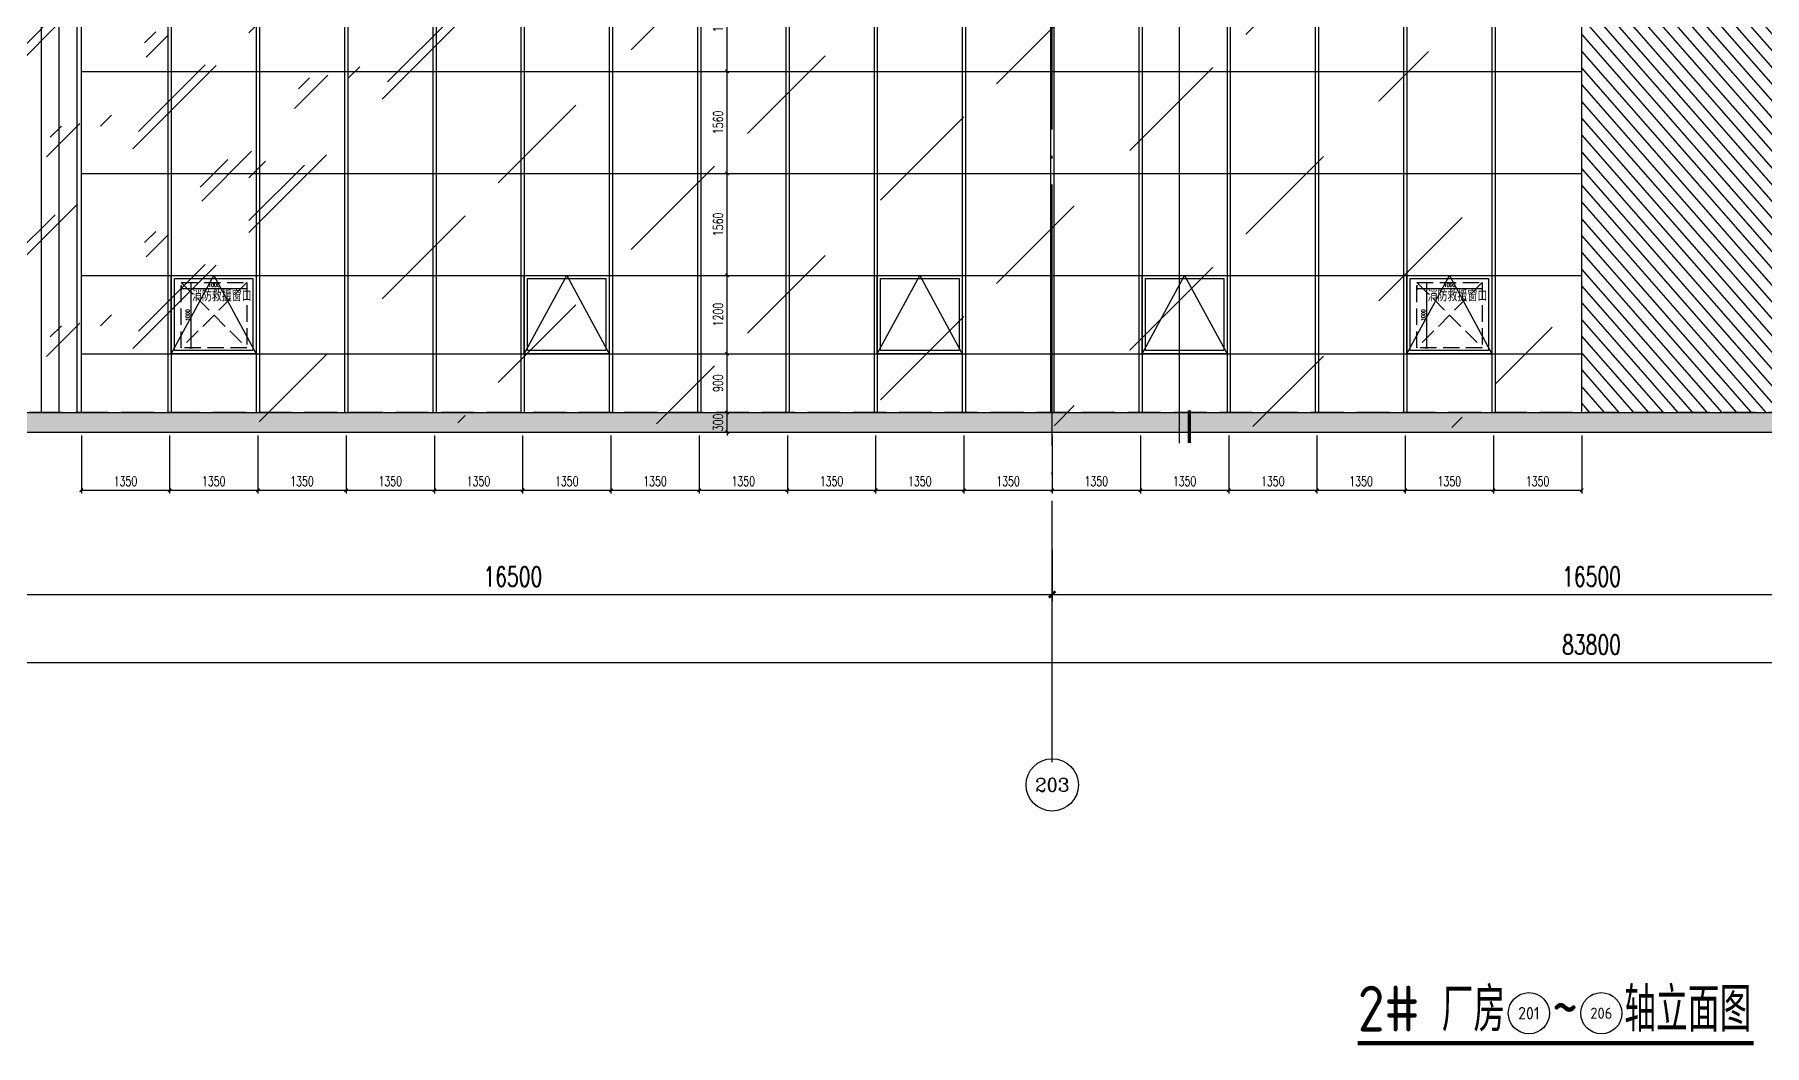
# Model space of a CAD drawing. Extents: x -4210259 to 293730, y -7499 to 868879.
# Drawn here: x -1352180 to -1325721, y 507556 to 523021 of the extents above; entities that cross this region are included whole.
import ezdxf
from ezdxf.enums import TextEntityAlignment as Align

# ---------------------------------------------------------------- set-up
doc = ezdxf.new("R2010")
doc.units = 0
doc.header["$LTSCALE"] = 1000
doc.header["$MEASUREMENT"] = 0
for name, pattern in [('__DASH', [0.35, 0.25, -0.1]), ('DASH', [0.35, 0.25, -0.1]), ('DOTE', [2.4200000000000004, 2, -0.2, 0.02, -0.2])]:
    doc.linetypes.add(name, pattern=pattern)
doc.layers.get('Defpoints').update_dxf_attribs({"color": 210})
for name, color, linetype in [('A-AXIS-D', 1, 'Continuous'), ('A-AXIS-DOTE', 14, 'DOTE'), ('A-AXIS-DP', 126, 'Continuous'), ('A-AXIS-SYMB', 3, 'Continuous'), ('A-HATCH-2', 251, 'Continuous'), ('A-LIN-V', 9, 'Continuous'), ('A-SFCE', 30, 'Continuous'), ('A-WINDOW', 140, 'Continuous'), ('AS-WALL', 40, 'Continuous'), ('DIM_SYMB', 3, 'Continuous'), ('PUB_DIM', 3, 'Continuous'), ('PUB_TEXT', 7, 'Continuous'), ('建-文字', 7, 'Continuous')]:
    doc.layers.add(name, color=color, linetype=linetype)
doc.layers.add('A-WALL-HATCH', color=8, linetype='Continuous', lineweight=13)
doc.styles.add('_TCH_AXIS', font='COMPLEX', dxfattribs={"bigfont": 'GBCBIG'})
doc.styles.add('_TCH_DIM_T3', font='SIMPLEX', dxfattribs={"width": 0.7058823529411765, "bigfont": 'GBCBIG'})
doc.styles.add('A-DIM_T3', font='SIMPLEX', dxfattribs={"width": 0.7058823529411765, "bigfont": 'GBCBIG'})
doc.styles.add('A-STANDARD', font='SIMPLEX', dxfattribs={"bigfont": 'GBCBIG'})
doc.styles.get("Standard").update_dxf_attribs({"font": 'gbenor.shx', "bigfont": 'gbcbig.shx'})
doc.dimstyles.new('_TCH_ARCH&&20', dxfattribs={"dimtxt": 59.5, "dimasz": 20, "dimexe": 20, "dimexo": 20, "dimgap": 25.25, "dimtad": 1, "dimdec": 0, "dimzin": 0, "dimdsep": 46, "dimtxsty": '_TCH_DIM_T3', "dimblk": 'ARCHTICK', "dimcen": 0.09, "dimclrt": 7, "dimazin": 2, "dimtfac": 1, "dimtdec": 0, "dimtix": 1, "dimtmove": 2, "dimatfit": 3, "dimfxl": 0, "dimtolj": 1, "dimtzin": 0, "dimarcsym": 0})
doc.dimstyles.new('_TCH_ARCH&&50', dxfattribs={"dimtxt": 148.75, "dimasz": 50, "dimexe": 50, "dimexo": 50, "dimgap": 63.12500000000001, "dimtad": 1, "dimdec": 0, "dimzin": 0, "dimdsep": 46, "dimtxsty": '_TCH_DIM_T3', "dimblk": 'ARCHTICK', "dimcen": 0.09, "dimclrt": 7, "dimazin": 2, "dimtfac": 1, "dimtdec": 0, "dimtix": 1, "dimtmove": 2, "dimatfit": 3, "dimfxl": 0, "dimtolj": 1, "dimtzin": 0, "dimarcsym": 0})
doc.dimstyles.new('A-DIM&&100', dxfattribs={"dimtxt": 297.5, "dimasz": 100, "dimexe": 100, "dimexo": 100, "dimgap": 126.25, "dimtad": 1, "dimdec": 0, "dimzin": 0, "dimdsep": 46, "dimtxsty": 'A-DIM_T3', "dimblk": 'ARCHTICK', "dimcen": 0.09, "dimclrt": 7, "dimazin": 2, "dimtfac": 1, "dimtdec": 0, "dimtix": 1, "dimtmove": 2, "dimatfit": 3, "dimfxl": 0, "dimtolj": 1, "dimtzin": 0, "dimarcsym": 0})

# ---------------------------------------------------------------- blocks, each defined once
blk = doc.blocks.new('44443')
at = {"layer": 'A-WINDOW'}
for p, q in [((-1352715.000003867, 534887.4520265248), (-1352715.000003867, 517237.452026515)), ((-1352665.000003867, 534887.4520265248), (-1352665.000003868, 517237.452026515))]:
    blk.add_line(p, q, dxfattribs=at)
blk = doc.blocks.new('w42343')
at = {"layer": 'A-WINDOW'}
blk.add_lwpolyline([(-2124381.929386185, 518137.4520265142), (-2123731.929386185, 519337.4520265143), (-2123081.929386185, 518137.4520265143)], dxfattribs=at)
for points in [[(-2124381.929386185, 519337.4520265143), (-2123081.929386185, 519337.4520265143), (-2123081.929386185, 518137.4520265143), (-2124381.929386185, 518137.4520265143)], [(-2124331.929386185, 519287.4520265143), (-2123131.929386185, 519287.4520265143), (-2123131.929386185, 518187.4520265143), (-2124331.929386185, 518187.4520265143)]]:
    blk.add_lwpolyline(points, close=True, dxfattribs=at)
blk = doc.blocks.new('_ArchTick')
at = {"color": 0, "linetype": 'ByBlock', "const_width": 0.4}
blk.add_lwpolyline([(-0.5, -0.5), (0.5, 0.5)], dxfattribs=at)
blk = doc.blocks.new('*D1222')
at = {"layer": 'Defpoints', "color": 0}
for p in [(74221.80499686534, -10680.46465537779), (75221.80499686545, -10680.46465537779), (75221.80499686545, -10753.76423470485)]:
    blk.add_point(p, dxfattribs=at)
at = {"layer": 'PUB_DIM', "color": 0, "lineweight": -2}
for p, q in [((74221.80499686534, -10700.46465537779), (74221.80499686534, -10773.76423470485)), ((74221.80499686534, -10753.76423470485), (75221.80499686545, -10753.76423470485)), ((75221.80499686545, -10700.46465537779), (75221.80499686545, -10773.76423470485))]:
    blk.add_line(p, q, dxfattribs=at)
at = {"layer": 'PUB_DIM', "color": 0, "lineweight": -2, "xscale": 20, "yscale": 20, "zscale": 20, "rotation": 180}
blk.add_blockref('_ArchTick', (74221.80499686534, -10753.76423470485), dxfattribs=at)
at = {"layer": 'PUB_DIM', "color": 0, "lineweight": -2, "xscale": 20, "yscale": 20, "zscale": 20}
blk.add_blockref('_ArchTick', (75221.80499686545, -10753.76423470485), dxfattribs=at)
at = {"layer": 'PUB_DIM', "color": 7, "insert": (74721.8049968654, -10698.76423470485), "char_height": 59.5, "attachment_point": 5, "style": '_TCH_DIM_T3'}
blk.add_mtext('\\A1;1000', dxfattribs=at)
blk = doc.blocks.new('*D1223')
at = {"layer": 'Defpoints', "color": 0}
for p in [(74323.0209562667, -10659.13845430536), (74374.43171621527, -10659.13845430536), (74323.0209562667, -11659.13845430513)]:
    blk.add_point(p, dxfattribs=at)
at = {"layer": 'PUB_DIM', "color": 0, "lineweight": -2}
for p, q in [((74343.0209562667, -10659.13845430536), (74394.43171621527, -10659.13845430536)), ((74374.43171621527, -11659.13845430513), (74374.43171621527, -10659.13845430536)), ((74343.0209562667, -11659.13845430513), (74394.43171621527, -11659.13845430513))]:
    blk.add_line(p, q, dxfattribs=at)
at = {"layer": 'PUB_DIM', "color": 0, "lineweight": -2, "xscale": 20, "yscale": 20, "zscale": 20}
for p, rotation in [((74374.43171621527, -10659.13845430536), 90), ((74374.43171621527, -11659.13845430513), 270)]:
    blk.add_blockref('_ArchTick', p, dxfattribs=dict(at, rotation=rotation))
at = {"layer": 'PUB_DIM', "color": 7, "insert": (74319.43171621526, -11159.13845430526), "char_height": 59.5, "attachment_point": 5, "rotation": 90, "style": '_TCH_DIM_T3'}
blk.add_mtext('\\A1;1000', dxfattribs=at)
blk = doc.blocks.new('*D277')
at = {"layer": 'A-AXIS-DP', "color": 0, "lineweight": -2}
for p, q in [((-1341750, 524017.4520265143), (-1341537.5, 524017.4520265143)), ((-1341587.5, 522457.4520265144), (-1341587.5, 524017.4520265143)), ((-1341750, 522457.4520265144), (-1341537.5, 522457.4520265144))]:
    blk.add_line(p, q, dxfattribs=at)
at = {"layer": 'Defpoints', "color": 0}
for p in [(-1341800, 524017.4520265143), (-1341587.5, 524017.4520265143), (-1341800, 522457.4520265144)]:
    blk.add_point(p, dxfattribs=at)
at = {"layer": 'A-AXIS-DP', "color": 0, "lineweight": -2, "xscale": 50, "yscale": 50, "zscale": 50}
for p, rotation in [((-1341587.5, 524017.4520265143), 90), ((-1341587.5, 522457.4520265144), 270)]:
    blk.add_blockref('_ArchTick', p, dxfattribs=dict(at, rotation=rotation))
at = {"layer": 'A-AXIS-DP', "color": 7, "insert": (-1341725, 523237.4520265146), "char_height": 148.75, "attachment_point": 5, "rotation": 90, "style": '_TCH_DIM_T3'}
blk.add_mtext('\\A1;1560', dxfattribs=at)
blk = doc.blocks.new('*D278')
at = {"layer": 'A-AXIS-DP', "color": 0, "lineweight": -2}
for p, q in [((-1341750, 522457.4520265144), (-1341537.5, 522457.4520265144)), ((-1341587.5, 520897.4520265144), (-1341587.5, 522457.4520265144)), ((-1341750, 520897.4520265144), (-1341537.5, 520897.4520265144))]:
    blk.add_line(p, q, dxfattribs=at)
at = {"layer": 'Defpoints', "color": 0}
for p in [(-1341800, 522457.4520265144), (-1341587.5, 522457.4520265144), (-1341800, 520897.4520265144)]:
    blk.add_point(p, dxfattribs=at)
at = {"layer": 'A-AXIS-DP', "color": 0, "lineweight": -2, "xscale": 50, "yscale": 50, "zscale": 50}
for p, rotation in [((-1341587.5, 522457.4520265144), 90), ((-1341587.5, 520897.4520265144), 270)]:
    blk.add_blockref('_ArchTick', p, dxfattribs=dict(at, rotation=rotation))
at = {"layer": 'A-AXIS-DP', "color": 7, "insert": (-1341725, 521677.4520265146), "char_height": 148.75, "attachment_point": 5, "rotation": 90, "style": '_TCH_DIM_T3'}
blk.add_mtext('\\A1;1560', dxfattribs=at)
blk = doc.blocks.new('*D279')
at = {"layer": 'A-AXIS-DP', "color": 0, "lineweight": -2}
for p, q in [((-1341750, 520897.4520265144), (-1341537.5, 520897.4520265144)), ((-1341587.5, 519337.4520265145), (-1341587.5, 520897.4520265144)), ((-1341750, 519337.4520265145), (-1341537.5, 519337.4520265145))]:
    blk.add_line(p, q, dxfattribs=at)
at = {"layer": 'Defpoints', "color": 0}
for p in [(-1341800, 520897.4520265144), (-1341587.5, 520897.4520265144), (-1341800, 519337.4520265145)]:
    blk.add_point(p, dxfattribs=at)
at = {"layer": 'A-AXIS-DP', "color": 0, "lineweight": -2, "xscale": 50, "yscale": 50, "zscale": 50}
for p, rotation in [((-1341587.5, 520897.4520265144), 90), ((-1341587.5, 519337.4520265145), 270)]:
    blk.add_blockref('_ArchTick', p, dxfattribs=dict(at, rotation=rotation))
at = {"layer": 'A-AXIS-DP', "color": 7, "insert": (-1341725, 520117.4520265146), "char_height": 148.75, "attachment_point": 5, "rotation": 90, "style": '_TCH_DIM_T3'}
blk.add_mtext('\\A1;1560', dxfattribs=at)
blk = doc.blocks.new('*D280')
at = {"layer": 'A-AXIS-DP', "color": 0, "lineweight": -2}
for p, q in [((-1341750, 519337.4520265145), (-1341537.5, 519337.4520265145)), ((-1341587.5, 518137.4520265144), (-1341587.5, 519337.4520265145)), ((-1341750, 518137.4520265144), (-1341537.5, 518137.4520265144))]:
    blk.add_line(p, q, dxfattribs=at)
at = {"layer": 'Defpoints', "color": 0}
for p in [(-1341800, 519337.4520265145), (-1341587.5, 519337.4520265145), (-1341800, 518137.4520265144)]:
    blk.add_point(p, dxfattribs=at)
at = {"layer": 'A-AXIS-DP', "color": 0, "lineweight": -2, "xscale": 50, "yscale": 50, "zscale": 50}
for p, rotation in [((-1341587.5, 519337.4520265145), 90), ((-1341587.5, 518137.4520265144), 270)]:
    blk.add_blockref('_ArchTick', p, dxfattribs=dict(at, rotation=rotation))
at = {"layer": 'A-AXIS-DP', "color": 7, "insert": (-1341725, 518737.4520265146), "char_height": 148.75, "attachment_point": 5, "rotation": 90, "style": '_TCH_DIM_T3'}
blk.add_mtext('\\A1;1200', dxfattribs=at)
blk = doc.blocks.new('*D281')
at = {"layer": 'A-AXIS-DP', "color": 0, "lineweight": -2}
for p, q in [((-1341750, 518137.4520265144), (-1341537.5, 518137.4520265144)), ((-1341587.5, 517237.4520265148), (-1341587.5, 518137.4520265144)), ((-1341750, 517237.4520265148), (-1341537.5, 517237.4520265148))]:
    blk.add_line(p, q, dxfattribs=at)
at = {"layer": 'Defpoints', "color": 0}
for p in [(-1341800, 518137.4520265144), (-1341587.5, 518137.4520265144), (-1341800, 517237.4520265148)]:
    blk.add_point(p, dxfattribs=at)
at = {"layer": 'A-AXIS-DP', "color": 0, "lineweight": -2, "xscale": 50, "yscale": 50, "zscale": 50}
for p, rotation in [((-1341587.5, 518137.4520265144), 90), ((-1341587.5, 517237.4520265148), 270)]:
    blk.add_blockref('_ArchTick', p, dxfattribs=dict(at, rotation=rotation))
at = {"layer": 'A-AXIS-DP', "color": 7, "insert": (-1341725, 517687.4520265149), "char_height": 148.75, "attachment_point": 5, "rotation": 90, "style": '_TCH_DIM_T3'}
blk.add_mtext('\\A1;900', dxfattribs=at)
blk = doc.blocks.new('*D282')
at = {"layer": 'A-AXIS-DP', "color": 0, "lineweight": -2}
for p, q in [((-1341587.5, 517237.4520265148), (-1341587.5, 517287.4520265148)), ((-1341750, 517237.4520265148), (-1341537.5, 517237.4520265148)), ((-1341587.5, 516937.4520265246), (-1341587.5, 517237.4520265148)), ((-1341750, 516937.4520265246), (-1341537.5, 516937.4520265246)), ((-1341587.5, 516937.4520265246), (-1341587.5, 516887.4520265246))]:
    blk.add_line(p, q, dxfattribs=at)
at = {"layer": 'Defpoints', "color": 0}
for p in [(-1341800, 517237.4520265148), (-1341587.5, 517237.4520265148), (-1341800, 516937.4520265246)]:
    blk.add_point(p, dxfattribs=at)
at = {"layer": 'A-AXIS-DP', "color": 0, "lineweight": -2, "xscale": 50, "yscale": 50, "zscale": 50}
for p, rotation in [((-1341587.5, 517237.4520265148), 270), ((-1341587.5, 516937.4520265246), 90)]:
    blk.add_blockref('_ArchTick', p, dxfattribs=dict(at, rotation=rotation))
at = {"layer": 'A-AXIS-DP', "color": 7, "insert": (-1341725, 517087.4520265199), "char_height": 148.75, "attachment_point": 5, "rotation": 90, "style": '_TCH_DIM_T3'}
blk.add_mtext('\\A1;300', dxfattribs=at)
blk = doc.blocks.new('*D283')
at = {"layer": 'A-AXIS-DP', "color": 0, "lineweight": -2}
for p, q in [((-1351465.000003817, 516887.4520265247), (-1351465.000003817, 515999.9999999901)), ((-1350115.000003818, 516887.4520265247), (-1350115.000003818, 515999.9999999901)), ((-1351465.000003817, 516049.9999999901), (-1350115.000003818, 516049.9999999901))]:
    blk.add_line(p, q, dxfattribs=at)
at = {"layer": 'Defpoints', "color": 0}
for p in [(-1351465.000003817, 516937.4520265247), (-1350115.000003818, 516937.4520265247), (-1350115.000003818, 516049.9999999901)]:
    blk.add_point(p, dxfattribs=at)
at = {"layer": 'A-AXIS-DP', "color": 0, "lineweight": -2, "xscale": 50, "yscale": 50, "zscale": 50, "rotation": 180}
blk.add_blockref('_ArchTick', (-1351465.000003817, 516049.9999999901), dxfattribs=at)
at = {"layer": 'A-AXIS-DP', "color": 0, "lineweight": -2, "xscale": 50, "yscale": 50, "zscale": 50}
blk.add_blockref('_ArchTick', (-1350115.000003818, 516049.9999999901), dxfattribs=at)
at = {"layer": 'A-AXIS-DP', "color": 7, "insert": (-1350790.000003817, 516187.4999999901), "char_height": 148.75, "attachment_point": 5, "style": '_TCH_DIM_T3'}
blk.add_mtext('\\A1;1350', dxfattribs=at)
blk = doc.blocks.new('*D284')
at = {"layer": 'A-AXIS-DP', "color": 0, "lineweight": -2}
for p, q in [((-1350115.000003818, 516887.4520265247), (-1350115.000003818, 515999.9999999901)), ((-1348765.000003818, 516887.4520265247), (-1348765.000003818, 515999.9999999901)), ((-1350115.000003818, 516049.9999999901), (-1348765.000003818, 516049.9999999901))]:
    blk.add_line(p, q, dxfattribs=at)
at = {"layer": 'Defpoints', "color": 0}
for p in [(-1350115.000003818, 516937.4520265247), (-1348765.000003818, 516937.4520265247), (-1348765.000003818, 516049.9999999901)]:
    blk.add_point(p, dxfattribs=at)
at = {"layer": 'A-AXIS-DP', "color": 0, "lineweight": -2, "xscale": 50, "yscale": 50, "zscale": 50, "rotation": 180}
blk.add_blockref('_ArchTick', (-1350115.000003818, 516049.9999999901), dxfattribs=at)
at = {"layer": 'A-AXIS-DP', "color": 0, "lineweight": -2, "xscale": 50, "yscale": 50, "zscale": 50}
blk.add_blockref('_ArchTick', (-1348765.000003818, 516049.9999999901), dxfattribs=at)
at = {"layer": 'A-AXIS-DP', "color": 7, "insert": (-1349440.000003818, 516187.4999999901), "char_height": 148.75, "attachment_point": 5, "style": '_TCH_DIM_T3'}
blk.add_mtext('\\A1;1350', dxfattribs=at)
blk = doc.blocks.new('*D285')
at = {"layer": 'A-AXIS-DP', "color": 0, "lineweight": -2}
for p, q in [((-1348765.000003818, 516887.4520265247), (-1348765.000003818, 515999.9999999901)), ((-1347415.000003818, 516887.4520265247), (-1347415.000003818, 515999.9999999901)), ((-1348765.000003818, 516049.9999999901), (-1347415.000003818, 516049.9999999901))]:
    blk.add_line(p, q, dxfattribs=at)
at = {"layer": 'Defpoints', "color": 0}
for p in [(-1348765.000003818, 516937.4520265247), (-1347415.000003818, 516937.4520265247), (-1347415.000003818, 516049.9999999901)]:
    blk.add_point(p, dxfattribs=at)
at = {"layer": 'A-AXIS-DP', "color": 0, "lineweight": -2, "xscale": 50, "yscale": 50, "zscale": 50, "rotation": 180}
blk.add_blockref('_ArchTick', (-1348765.000003818, 516049.9999999901), dxfattribs=at)
at = {"layer": 'A-AXIS-DP', "color": 0, "lineweight": -2, "xscale": 50, "yscale": 50, "zscale": 50}
blk.add_blockref('_ArchTick', (-1347415.000003818, 516049.9999999901), dxfattribs=at)
at = {"layer": 'A-AXIS-DP', "color": 7, "insert": (-1348090.000003818, 516187.4999999901), "char_height": 148.75, "attachment_point": 5, "style": '_TCH_DIM_T3'}
blk.add_mtext('\\A1;1350', dxfattribs=at)
blk = doc.blocks.new('*D286')
at = {"layer": 'A-AXIS-DP', "color": 0, "lineweight": -2}
for p, q in [((-1347415.000003818, 516887.4520265247), (-1347415.000003818, 515999.9999999901)), ((-1346065.000003817, 516887.4520265247), (-1346065.000003817, 515999.9999999901)), ((-1347415.000003818, 516049.9999999901), (-1346065.000003817, 516049.9999999901))]:
    blk.add_line(p, q, dxfattribs=at)
at = {"layer": 'Defpoints', "color": 0}
for p in [(-1347415.000003818, 516937.4520265247), (-1346065.000003817, 516937.4520265247), (-1346065.000003817, 516049.9999999901)]:
    blk.add_point(p, dxfattribs=at)
at = {"layer": 'A-AXIS-DP', "color": 0, "lineweight": -2, "xscale": 50, "yscale": 50, "zscale": 50, "rotation": 180}
blk.add_blockref('_ArchTick', (-1347415.000003818, 516049.9999999901), dxfattribs=at)
at = {"layer": 'A-AXIS-DP', "color": 0, "lineweight": -2, "xscale": 50, "yscale": 50, "zscale": 50}
blk.add_blockref('_ArchTick', (-1346065.000003817, 516049.9999999901), dxfattribs=at)
at = {"layer": 'A-AXIS-DP', "color": 7, "insert": (-1346740.000003817, 516187.4999999901), "char_height": 148.75, "attachment_point": 5, "style": '_TCH_DIM_T3'}
blk.add_mtext('\\A1;1350', dxfattribs=at)
blk = doc.blocks.new('*D287')
at = {"layer": 'A-AXIS-DP', "color": 0, "lineweight": -2}
for p, q in [((-1346065.000003817, 516887.4520265247), (-1346065.000003817, 515999.9999999901)), ((-1344715.000003817, 516887.4520265247), (-1344715.000003817, 515999.9999999901)), ((-1346065.000003817, 516049.9999999901), (-1344715.000003817, 516049.9999999901))]:
    blk.add_line(p, q, dxfattribs=at)
at = {"layer": 'Defpoints', "color": 0}
for p in [(-1346065.000003817, 516937.4520265247), (-1344715.000003817, 516937.4520265247), (-1344715.000003817, 516049.9999999901)]:
    blk.add_point(p, dxfattribs=at)
at = {"layer": 'A-AXIS-DP', "color": 0, "lineweight": -2, "xscale": 50, "yscale": 50, "zscale": 50, "rotation": 180}
blk.add_blockref('_ArchTick', (-1346065.000003817, 516049.9999999901), dxfattribs=at)
at = {"layer": 'A-AXIS-DP', "color": 0, "lineweight": -2, "xscale": 50, "yscale": 50, "zscale": 50}
blk.add_blockref('_ArchTick', (-1344715.000003817, 516049.9999999901), dxfattribs=at)
at = {"layer": 'A-AXIS-DP', "color": 7, "insert": (-1345390.000003817, 516187.4999999901), "char_height": 148.75, "attachment_point": 5, "style": '_TCH_DIM_T3'}
blk.add_mtext('\\A1;1350', dxfattribs=at)
blk = doc.blocks.new('*D288')
at = {"layer": 'A-AXIS-DP', "color": 0, "lineweight": -2}
for p, q in [((-1344715.000003817, 516887.4520265247), (-1344715.000003817, 515999.9999999901)), ((-1343365.000003818, 516887.4520265247), (-1343365.000003818, 515999.9999999901)), ((-1344715.000003817, 516049.9999999901), (-1343365.000003818, 516049.9999999901))]:
    blk.add_line(p, q, dxfattribs=at)
at = {"layer": 'Defpoints', "color": 0}
for p in [(-1344715.000003817, 516937.4520265247), (-1343365.000003818, 516937.4520265247), (-1343365.000003818, 516049.9999999901)]:
    blk.add_point(p, dxfattribs=at)
at = {"layer": 'A-AXIS-DP', "color": 0, "lineweight": -2, "xscale": 50, "yscale": 50, "zscale": 50, "rotation": 180}
blk.add_blockref('_ArchTick', (-1344715.000003817, 516049.9999999901), dxfattribs=at)
at = {"layer": 'A-AXIS-DP', "color": 0, "lineweight": -2, "xscale": 50, "yscale": 50, "zscale": 50}
blk.add_blockref('_ArchTick', (-1343365.000003818, 516049.9999999901), dxfattribs=at)
at = {"layer": 'A-AXIS-DP', "color": 7, "insert": (-1344040.000003817, 516187.4999999901), "char_height": 148.75, "attachment_point": 5, "style": '_TCH_DIM_T3'}
blk.add_mtext('\\A1;1350', dxfattribs=at)
blk = doc.blocks.new('*D289')
at = {"layer": 'A-AXIS-DP', "color": 0, "lineweight": -2}
for p, q in [((-1343365.000003818, 516887.4520265247), (-1343365.000003818, 515999.9999999901)), ((-1342015.000003818, 516887.4520265247), (-1342015.000003818, 515999.9999999901)), ((-1343365.000003818, 516049.9999999901), (-1342015.000003818, 516049.9999999901))]:
    blk.add_line(p, q, dxfattribs=at)
at = {"layer": 'Defpoints', "color": 0}
for p in [(-1343365.000003818, 516937.4520265247), (-1342015.000003818, 516937.4520265247), (-1342015.000003818, 516049.9999999901)]:
    blk.add_point(p, dxfattribs=at)
at = {"layer": 'A-AXIS-DP', "color": 0, "lineweight": -2, "xscale": 50, "yscale": 50, "zscale": 50, "rotation": 180}
blk.add_blockref('_ArchTick', (-1343365.000003818, 516049.9999999901), dxfattribs=at)
at = {"layer": 'A-AXIS-DP', "color": 0, "lineweight": -2, "xscale": 50, "yscale": 50, "zscale": 50}
blk.add_blockref('_ArchTick', (-1342015.000003818, 516049.9999999901), dxfattribs=at)
at = {"layer": 'A-AXIS-DP', "color": 7, "insert": (-1342690.000003818, 516187.4999999901), "char_height": 148.75, "attachment_point": 5, "style": '_TCH_DIM_T3'}
blk.add_mtext('\\A1;1350', dxfattribs=at)
blk = doc.blocks.new('*D290')
at = {"layer": 'A-AXIS-DP', "color": 0, "lineweight": -2}
for p, q in [((-1342015.000003818, 516887.4520265247), (-1342015.000003818, 515999.9999999901)), ((-1340665.000003818, 516887.4520265247), (-1340665.000003818, 515999.9999999901)), ((-1342015.000003818, 516049.9999999901), (-1340665.000003818, 516049.9999999901))]:
    blk.add_line(p, q, dxfattribs=at)
at = {"layer": 'Defpoints', "color": 0}
for p in [(-1342015.000003818, 516937.4520265247), (-1340665.000003818, 516937.4520265247), (-1340665.000003818, 516049.9999999901)]:
    blk.add_point(p, dxfattribs=at)
at = {"layer": 'A-AXIS-DP', "color": 0, "lineweight": -2, "xscale": 50, "yscale": 50, "zscale": 50, "rotation": 180}
blk.add_blockref('_ArchTick', (-1342015.000003818, 516049.9999999901), dxfattribs=at)
at = {"layer": 'A-AXIS-DP', "color": 0, "lineweight": -2, "xscale": 50, "yscale": 50, "zscale": 50}
blk.add_blockref('_ArchTick', (-1340665.000003818, 516049.9999999901), dxfattribs=at)
at = {"layer": 'A-AXIS-DP', "color": 7, "insert": (-1341340.000003818, 516187.4999999901), "char_height": 148.75, "attachment_point": 5, "style": '_TCH_DIM_T3'}
blk.add_mtext('\\A1;1350', dxfattribs=at)
blk = doc.blocks.new('*D291')
at = {"layer": 'A-AXIS-DP', "color": 0, "lineweight": -2}
for p, q in [((-1340665.000003818, 516887.4520265247), (-1340665.000003818, 515999.9999999901)), ((-1339315.000003818, 516887.4520265247), (-1339315.000003818, 515999.9999999901)), ((-1340665.000003818, 516049.9999999901), (-1339315.000003818, 516049.9999999901))]:
    blk.add_line(p, q, dxfattribs=at)
at = {"layer": 'Defpoints', "color": 0}
for p in [(-1340665.000003818, 516937.4520265247), (-1339315.000003818, 516937.4520265247), (-1339315.000003818, 516049.9999999901)]:
    blk.add_point(p, dxfattribs=at)
at = {"layer": 'A-AXIS-DP', "color": 0, "lineweight": -2, "xscale": 50, "yscale": 50, "zscale": 50, "rotation": 180}
blk.add_blockref('_ArchTick', (-1340665.000003818, 516049.9999999901), dxfattribs=at)
at = {"layer": 'A-AXIS-DP', "color": 0, "lineweight": -2, "xscale": 50, "yscale": 50, "zscale": 50}
blk.add_blockref('_ArchTick', (-1339315.000003818, 516049.9999999901), dxfattribs=at)
at = {"layer": 'A-AXIS-DP', "color": 7, "insert": (-1339990.000003818, 516187.4999999901), "char_height": 148.75, "attachment_point": 5, "style": '_TCH_DIM_T3'}
blk.add_mtext('\\A1;1350', dxfattribs=at)
blk = doc.blocks.new('*D292')
at = {"layer": 'A-AXIS-DP', "color": 0, "lineweight": -2}
for p, q in [((-1339315.000003818, 516887.4520265247), (-1339315.000003818, 515999.9999999901)), ((-1337965.000003818, 516887.4520265247), (-1337965.000003818, 515999.9999999901)), ((-1339315.000003818, 516049.9999999901), (-1337965.000003818, 516049.9999999901))]:
    blk.add_line(p, q, dxfattribs=at)
at = {"layer": 'Defpoints', "color": 0}
for p in [(-1339315.000003818, 516937.4520265247), (-1337965.000003818, 516937.4520265247), (-1337965.000003818, 516049.9999999901)]:
    blk.add_point(p, dxfattribs=at)
at = {"layer": 'A-AXIS-DP', "color": 0, "lineweight": -2, "xscale": 50, "yscale": 50, "zscale": 50, "rotation": 180}
blk.add_blockref('_ArchTick', (-1339315.000003818, 516049.9999999901), dxfattribs=at)
at = {"layer": 'A-AXIS-DP', "color": 0, "lineweight": -2, "xscale": 50, "yscale": 50, "zscale": 50}
blk.add_blockref('_ArchTick', (-1337965.000003818, 516049.9999999901), dxfattribs=at)
at = {"layer": 'A-AXIS-DP', "color": 7, "insert": (-1338640.000003818, 516187.4999999901), "char_height": 148.75, "attachment_point": 5, "style": '_TCH_DIM_T3'}
blk.add_mtext('\\A1;1350', dxfattribs=at)
blk = doc.blocks.new('*D293')
at = {"layer": 'A-AXIS-DP', "color": 0, "lineweight": -2}
for p, q in [((-1337965.000003818, 516887.4520265247), (-1337965.000003818, 515999.9999999901)), ((-1336615.000003818, 516887.4520265247), (-1336615.000003818, 515999.9999999901)), ((-1337965.000003818, 516049.9999999901), (-1336615.000003818, 516049.9999999901))]:
    blk.add_line(p, q, dxfattribs=at)
at = {"layer": 'Defpoints', "color": 0}
for p in [(-1337965.000003818, 516937.4520265247), (-1336615.000003818, 516937.4520265247), (-1336615.000003818, 516049.9999999901)]:
    blk.add_point(p, dxfattribs=at)
at = {"layer": 'A-AXIS-DP', "color": 0, "lineweight": -2, "xscale": 50, "yscale": 50, "zscale": 50, "rotation": 180}
blk.add_blockref('_ArchTick', (-1337965.000003818, 516049.9999999901), dxfattribs=at)
at = {"layer": 'A-AXIS-DP', "color": 0, "lineweight": -2, "xscale": 50, "yscale": 50, "zscale": 50}
blk.add_blockref('_ArchTick', (-1336615.000003818, 516049.9999999901), dxfattribs=at)
at = {"layer": 'A-AXIS-DP', "color": 7, "insert": (-1337290.000003818, 516187.4999999901), "char_height": 148.75, "attachment_point": 5, "style": '_TCH_DIM_T3'}
blk.add_mtext('\\A1;1350', dxfattribs=at)
blk = doc.blocks.new('*D294')
at = {"layer": 'A-AXIS-DP', "color": 0, "lineweight": -2}
for p, q in [((-1336615.000003818, 516887.4520265247), (-1336615.000003818, 515999.9999999901)), ((-1335265.000003818, 516887.4520265247), (-1335265.000003818, 515999.9999999901)), ((-1336615.000003818, 516049.9999999901), (-1335265.000003818, 516049.9999999901))]:
    blk.add_line(p, q, dxfattribs=at)
at = {"layer": 'Defpoints', "color": 0}
for p in [(-1336615.000003818, 516937.4520265247), (-1335265.000003818, 516937.4520265247), (-1335265.000003818, 516049.9999999901)]:
    blk.add_point(p, dxfattribs=at)
at = {"layer": 'A-AXIS-DP', "color": 0, "lineweight": -2, "xscale": 50, "yscale": 50, "zscale": 50, "rotation": 180}
blk.add_blockref('_ArchTick', (-1336615.000003818, 516049.9999999901), dxfattribs=at)
at = {"layer": 'A-AXIS-DP', "color": 0, "lineweight": -2, "xscale": 50, "yscale": 50, "zscale": 50}
blk.add_blockref('_ArchTick', (-1335265.000003818, 516049.9999999901), dxfattribs=at)
at = {"layer": 'A-AXIS-DP', "color": 7, "insert": (-1335940.000003818, 516187.4999999901), "char_height": 148.75, "attachment_point": 5, "style": '_TCH_DIM_T3'}
blk.add_mtext('\\A1;1350', dxfattribs=at)
blk = doc.blocks.new('*D295')
at = {"layer": 'A-AXIS-DP', "color": 0, "lineweight": -2}
for p, q in [((-1335265.000003818, 516887.4520265247), (-1335265.000003818, 515999.9999999901)), ((-1333915.000003818, 516887.4520265247), (-1333915.000003818, 515999.9999999901)), ((-1335265.000003818, 516049.9999999901), (-1333915.000003818, 516049.9999999901))]:
    blk.add_line(p, q, dxfattribs=at)
at = {"layer": 'Defpoints', "color": 0}
for p in [(-1335265.000003818, 516937.4520265247), (-1333915.000003818, 516937.4520265247), (-1333915.000003818, 516049.9999999901)]:
    blk.add_point(p, dxfattribs=at)
at = {"layer": 'A-AXIS-DP', "color": 0, "lineweight": -2, "xscale": 50, "yscale": 50, "zscale": 50, "rotation": 180}
blk.add_blockref('_ArchTick', (-1335265.000003818, 516049.9999999901), dxfattribs=at)
at = {"layer": 'A-AXIS-DP', "color": 0, "lineweight": -2, "xscale": 50, "yscale": 50, "zscale": 50}
blk.add_blockref('_ArchTick', (-1333915.000003818, 516049.9999999901), dxfattribs=at)
at = {"layer": 'A-AXIS-DP', "color": 7, "insert": (-1334590.000003818, 516187.4999999901), "char_height": 148.75, "attachment_point": 5, "style": '_TCH_DIM_T3'}
blk.add_mtext('\\A1;1350', dxfattribs=at)
blk = doc.blocks.new('*D296')
at = {"layer": 'A-AXIS-DP', "color": 0, "lineweight": -2}
for p, q in [((-1333915.000003818, 516887.4520265247), (-1333915.000003818, 515999.9999999901)), ((-1332565.000003818, 516887.4520265247), (-1332565.000003818, 515999.9999999901)), ((-1333915.000003818, 516049.9999999901), (-1332565.000003818, 516049.9999999901))]:
    blk.add_line(p, q, dxfattribs=at)
at = {"layer": 'Defpoints', "color": 0}
for p in [(-1333915.000003818, 516937.4520265247), (-1332565.000003818, 516937.4520265247), (-1332565.000003818, 516049.9999999901)]:
    blk.add_point(p, dxfattribs=at)
at = {"layer": 'A-AXIS-DP', "color": 0, "lineweight": -2, "xscale": 50, "yscale": 50, "zscale": 50, "rotation": 180}
blk.add_blockref('_ArchTick', (-1333915.000003818, 516049.9999999901), dxfattribs=at)
at = {"layer": 'A-AXIS-DP', "color": 0, "lineweight": -2, "xscale": 50, "yscale": 50, "zscale": 50}
blk.add_blockref('_ArchTick', (-1332565.000003818, 516049.9999999901), dxfattribs=at)
at = {"layer": 'A-AXIS-DP', "color": 7, "insert": (-1333240.000003818, 516187.4999999901), "char_height": 148.75, "attachment_point": 5, "style": '_TCH_DIM_T3'}
blk.add_mtext('\\A1;1350', dxfattribs=at)
blk = doc.blocks.new('*D297')
at = {"layer": 'A-AXIS-DP', "color": 0, "lineweight": -2}
for p, q in [((-1332565.000003818, 516887.4520265247), (-1332565.000003818, 515999.9999999901)), ((-1331215.000003818, 516887.4520265247), (-1331215.000003818, 515999.9999999901)), ((-1332565.000003818, 516049.9999999901), (-1331215.000003818, 516049.9999999901))]:
    blk.add_line(p, q, dxfattribs=at)
at = {"layer": 'Defpoints', "color": 0}
for p in [(-1332565.000003818, 516937.4520265247), (-1331215.000003818, 516937.4520265247), (-1331215.000003818, 516049.9999999901)]:
    blk.add_point(p, dxfattribs=at)
at = {"layer": 'A-AXIS-DP', "color": 0, "lineweight": -2, "xscale": 50, "yscale": 50, "zscale": 50, "rotation": 180}
blk.add_blockref('_ArchTick', (-1332565.000003818, 516049.9999999901), dxfattribs=at)
at = {"layer": 'A-AXIS-DP', "color": 0, "lineweight": -2, "xscale": 50, "yscale": 50, "zscale": 50}
blk.add_blockref('_ArchTick', (-1331215.000003818, 516049.9999999901), dxfattribs=at)
at = {"layer": 'A-AXIS-DP', "color": 7, "insert": (-1331890.000003818, 516187.4999999901), "char_height": 148.75, "attachment_point": 5, "style": '_TCH_DIM_T3'}
blk.add_mtext('\\A1;1350', dxfattribs=at)
blk = doc.blocks.new('*D298')
at = {"layer": 'A-AXIS-DP', "color": 0, "lineweight": -2}
for p, q in [((-1331215.000003818, 516887.4520265247), (-1331215.000003818, 515999.9999999901)), ((-1329865.000003818, 516887.4520265247), (-1329865.000003818, 515999.9999999901)), ((-1331215.000003818, 516049.9999999901), (-1329865.000003818, 516049.9999999901))]:
    blk.add_line(p, q, dxfattribs=at)
at = {"layer": 'Defpoints', "color": 0}
for p in [(-1331215.000003818, 516937.4520265247), (-1329865.000003818, 516937.4520265247), (-1329865.000003818, 516049.9999999901)]:
    blk.add_point(p, dxfattribs=at)
at = {"layer": 'A-AXIS-DP', "color": 0, "lineweight": -2, "xscale": 50, "yscale": 50, "zscale": 50, "rotation": 180}
blk.add_blockref('_ArchTick', (-1331215.000003818, 516049.9999999901), dxfattribs=at)
at = {"layer": 'A-AXIS-DP', "color": 0, "lineweight": -2, "xscale": 50, "yscale": 50, "zscale": 50}
blk.add_blockref('_ArchTick', (-1329865.000003818, 516049.9999999901), dxfattribs=at)
at = {"layer": 'A-AXIS-DP', "color": 7, "insert": (-1330540.000003818, 516187.4999999901), "char_height": 148.75, "attachment_point": 5, "style": '_TCH_DIM_T3'}
blk.add_mtext('\\A1;1350', dxfattribs=at)
blk = doc.blocks.new('*D299')
at = {"layer": 'A-AXIS-DP', "color": 0, "lineweight": -2}
for p, q in [((-1329865.000003818, 516887.4520265247), (-1329865.000003818, 515999.9999999901)), ((-1328515.000003818, 516887.4520265247), (-1328515.000003818, 515999.9999999901)), ((-1329865.000003818, 516049.9999999901), (-1328515.000003818, 516049.9999999901))]:
    blk.add_line(p, q, dxfattribs=at)
at = {"layer": 'Defpoints', "color": 0}
for p in [(-1329865.000003818, 516937.4520265247), (-1328515.000003818, 516937.4520265247), (-1328515.000003818, 516049.9999999901)]:
    blk.add_point(p, dxfattribs=at)
at = {"layer": 'A-AXIS-DP', "color": 0, "lineweight": -2, "xscale": 50, "yscale": 50, "zscale": 50, "rotation": 180}
blk.add_blockref('_ArchTick', (-1329865.000003818, 516049.9999999901), dxfattribs=at)
at = {"layer": 'A-AXIS-DP', "color": 0, "lineweight": -2, "xscale": 50, "yscale": 50, "zscale": 50}
blk.add_blockref('_ArchTick', (-1328515.000003818, 516049.9999999901), dxfattribs=at)
at = {"layer": 'A-AXIS-DP', "color": 7, "insert": (-1329190.000003818, 516187.4999999901), "char_height": 148.75, "attachment_point": 5, "style": '_TCH_DIM_T3'}
blk.add_mtext('\\A1;1350', dxfattribs=at)
blk = doc.blocks.new('*D767')
at = {"layer": 'A-AXIS-D', "color": 0, "lineweight": -2}
for p, q in [((-1370265.000000001, 515139.7759653961), (-1370265.000000001, 513313.3764944368)), ((-1286465.00000079, 515139.775965395), (-1286465.00000079, 513313.3764944368)), ((-1370265.000000001, 513413.3764944368), (-1286465.00000079, 513413.3764944368))]:
    blk.add_line(p, q, dxfattribs=at)
at = {"layer": 'Defpoints', "color": 0}
for p in [(-1370265.000000001, 515239.7759653961), (-1286465.00000079, 515239.775965395), (-1286465.00000079, 513413.3764944368)]:
    blk.add_point(p, dxfattribs=at)
at = {"layer": 'A-AXIS-D', "color": 0, "lineweight": -2, "xscale": 100, "yscale": 100, "zscale": 100, "rotation": 180}
blk.add_blockref('_ArchTick', (-1370265.000000001, 513413.3764944368), dxfattribs=at)
at = {"layer": 'A-AXIS-D', "color": 0, "lineweight": -2, "xscale": 100, "yscale": 100, "zscale": 100}
blk.add_blockref('_ArchTick', (-1286465.00000079, 513413.3764944368), dxfattribs=at)
at = {"layer": 'A-AXIS-D', "color": 7, "insert": (-1328365.000000396, 513688.3764944368), "char_height": 297.5, "attachment_point": 5, "style": 'A-DIM_T3'}
blk.add_mtext('\\A1;83800', dxfattribs=at)
blk = doc.blocks.new('*D1112')
at = {"layer": 'A-AXIS-D', "color": 0, "lineweight": -2}
for p, q in [((-1336615.000003817, 515139.7759653957), (-1336615.000003817, 514353.3764944368)), ((-1320115.000003817, 515139.7759653955), (-1320115.000003817, 514353.3764944368)), ((-1336615.000003817, 514453.3764944368), (-1320115.000003817, 514453.3764944368))]:
    blk.add_line(p, q, dxfattribs=at)
at = {"layer": 'Defpoints', "color": 0}
for p in [(-1336615.000003817, 515239.7759653957), (-1320115.000003817, 515239.7759653955), (-1320115.000003817, 514453.3764944368)]:
    blk.add_point(p, dxfattribs=at)
at = {"layer": 'A-AXIS-D', "color": 0, "lineweight": -2, "xscale": 100, "yscale": 100, "zscale": 100, "rotation": 180}
blk.add_blockref('_ArchTick', (-1336615.000003817, 514453.3764944368), dxfattribs=at)
at = {"layer": 'A-AXIS-D', "color": 0, "lineweight": -2, "xscale": 100, "yscale": 100, "zscale": 100}
blk.add_blockref('_ArchTick', (-1320115.000003817, 514453.3764944368), dxfattribs=at)
at = {"layer": 'A-AXIS-D', "color": 7, "insert": (-1328365.000003817, 514728.3764944368), "char_height": 297.5, "attachment_point": 5, "style": 'A-DIM_T3'}
blk.add_mtext('\\A1;16500', dxfattribs=at)
blk = doc.blocks.new('*D1113')
at = {"layer": 'A-AXIS-D', "color": 0, "lineweight": -2}
for p, q in [((-1353115.000003817, 515139.7759653959), (-1353115.000003817, 514353.376494437)), ((-1336615.000003817, 515139.7759653957), (-1336615.000003817, 514353.376494437)), ((-1353115.000003817, 514453.376494437), (-1336615.000003817, 514453.376494437))]:
    blk.add_line(p, q, dxfattribs=at)
at = {"layer": 'Defpoints', "color": 0}
for p in [(-1353115.000003817, 515239.7759653959), (-1336615.000003817, 515239.7759653957), (-1336615.000003817, 514453.376494437)]:
    blk.add_point(p, dxfattribs=at)
at = {"layer": 'A-AXIS-D', "color": 0, "lineweight": -2, "xscale": 100, "yscale": 100, "zscale": 100, "rotation": 180}
blk.add_blockref('_ArchTick', (-1353115.000003817, 514453.376494437), dxfattribs=at)
at = {"layer": 'A-AXIS-D', "color": 0, "lineweight": -2, "xscale": 100, "yscale": 100, "zscale": 100}
blk.add_blockref('_ArchTick', (-1336615.000003817, 514453.376494437), dxfattribs=at)
at = {"layer": 'A-AXIS-D', "color": 7, "insert": (-1344865.000003817, 514728.376494437), "char_height": 297.5, "attachment_point": 5, "style": 'A-DIM_T3'}
blk.add_mtext('\\A1;16500', dxfattribs=at)
blk = doc.blocks.new('紧急救援窗口')
at = {"layer": 'A-LIN-V', "color": 1, "linetype": 'DASH'}
blk.add_lwpolyline([(74221.80499686534, -10659.13845430536), (75221.80499686534, -10659.13845430536), (75221.80499686534, -11659.13845430512), (74221.80499686534, -11659.13845430512)], close=True, dxfattribs=at)
for points in [[(74221.80499686534, -10659.13845430536), (75221.80499686534, -11659.13845430512)], [(75221.80499686534, -10659.13845430536), (74221.80499686534, -11659.13845430512)]]:
    blk.add_lwpolyline(points, dxfattribs=at)
at = {"layer": '建-文字', "style": 'A-STANDARD'}
blk.add_text('消防救援窗口', height=168.7943262411347, dxfattribs=at).set_placement((74385.48576523922, -10947.83563232538))
at = {"layer": 'PUB_DIM'}
for p1, p2, distance, picture, middle in [((74221.80499686534, -10680.46465537779), (75221.80499686545, -10680.46465537779), -73.2995793270602, '*D1222', (74721.8049968654, -10698.76423470485)), ((74323.02095626667, -11659.13845430512), (74323.02095626667, -10659.13845430536), -51.41075994860148, '*D1223', (74319.43171621526, -11159.13845430526))]:
    dim = blk.add_aligned_dim(p1=p1, p2=p2, distance=distance, dimstyle='_TCH_ARCH&&20', dxfattribs=at)
    dim.commit()
    dim.dimension.update_dxf_attribs({"geometry": picture, "text_midpoint": middle})

msp = doc.modelspace()

# ---------------------------------------------------------------- hatches: boundary and pattern name
at = {"layer": 'A-HATCH-2'}
h = msp.add_hatch(dxfattribs=at)
h.set_pattern_fill('ANSI31', color=256, scale=150, angle=135)
h.set_pattern_definition([(90, (-40599906061, -3384804562.000011), (-238.125, -9.244463733058732e-30), [])])
h.paths.add_polyline_path([(-1370215.000000002, 517237.4520265143), (-1351465.000003818, 517237.4520265145), (-1351465.000003817, 534887.4520265249), (-1370215.000000002, 534887.4520265249)])
h = msp.add_hatch(dxfattribs=at)
h.set_pattern_fill('ANSI31', color=256, scale=150, angle=135)
h.set_pattern_definition([(90, (-40599866291, -3384804562.000011), (-238.125, -9.244463733058732e-30), [])])
h.paths.add_polyline_path([(-1328515.000003818, 517237.4520265144), (-1313065.000003817, 517237.4520265144), (-1313065.000003817, 534887.4520265249), (-1328515.000003818, 534887.4520265249)])
h = msp.add_hatch(dxfattribs=at)
h.set_pattern_fill('ANSI38', color=256, scale=150)
h.set_pattern_definition([(45, (0, 0), (-168.3798022700466, 168.3798022700466), []), (135, (0, 0), (-505.1394068101398, 168.3798022700467), [595.3125, -357.1875])])
h.paths.add_polyline_path([(-1370265.000000002, 516937.4520265247), (-1286465.00000079, 516937.4520265247), (-1286465.00000079, 517237.4520265153), (-1370265.000000002, 517237.4520265153)])
at = {"layer": 'A-WALL-HATCH'}
h = msp.add_hatch(dxfattribs=at)
h.set_pattern_fill('玻璃2', color=256, scale=200)
h.set_pattern_definition([(45, (-40600485115.00001, -3384863422.547974), (0, 3054.701294725886), [1200, -720, 1200, -720, 480, -1046.56314]), (45, (-40600485175.00001, -3384863362.547974), (0, 3054.701294725886), [960, -1200, 720, -720, 840, -926.56314]), (45, (-40600485175.00001, -3384863182.547974), (0, 3054.701294725886), [720, -1440, 480, -720, 1080, -926.56314]), (45, (-40600484995.00001, -3384863362.547974), (0, 3054.701294725886), [720, -1440, 600, -2606.563]), (45, (-40600484815.00001, -3384863182.547974), (0, 3054.701294725886), [360, -1800, 240, -2966.563]), (45, (-40600485115.00001, -3384862882.547974), (0, 3054.701294725886), [240, -1800, 240, -960, 600, -1526.56314]), (45, (-40600484035.00001, -3384863062.547974), (0, 3054.701294725886), [1200, -1800, 1440, -950.5631400000001]), (45, (-40600484035.00001, -3384863242.547974), (0, 3054.701294725886), [1680, -1200, 1800, -710.56314]), (45, (-40600483735.00001, -3384863002.547974), (0, -3394.112549695429), [1200, -1680, 960, -1526.56314]), (45, (-40600483915.00001, -3384862642.547974), (0, 3054.701294725886), [600, -2400, 720, -1646.56314]), (45, (-40600483555.00001, -3384862822.547974), (0, 3054.701294725886), [480, -2400, 480, -2006.563])])
h.paths.add_polyline_path([(-1351465.000003818, 534887.452026525), (-1351465.000003817, 517237.4520265197), (-1328515.000003818, 517237.4520265194), (-1328515.000003818, 534887.4520265247)])

# ---------------------------------------------------------------- linework, layer by layer
at = {"layer": 'A-AXIS-D'}
msp.add_circle((-1336613.867316853, 511541.7340812562), 400, dxfattribs=at)
at = {"layer": 'A-AXIS-DOTE', "ltscale": 2}
msp.add_line((-1336615.000003817, 511887.4520265246), (-1336615.000003817, 538485.0684404817), dxfattribs=at)
at = {"layer": 'A-AXIS-DOTE', "linetype": '__DASH', "ltscale": 2}
msp.add_line((-1278255.863044174, 517237.4520265154), (-1378474.13696346, 517237.4520265143), dxfattribs=at)
at = {"layer": 'A-AXIS-SYMB', "color": 1}
msp.add_line((-1334666.989377289, 516769.9999999997), (-1334666.989377289, 537800), dxfattribs=at)
at = {"layer": 'A-AXIS-SYMB', "color": 1, "const_width": 50}
msp.add_lwpolyline([(-1334516.989377289, 516769.9999999997), (-1334516.989377289, 517269.9999999997)], dxfattribs=at)
at = {"layer": 'A-HATCH-2'}
for p, q in [((-1351465.000003817, 522457.4520265143), (-1328515.000003818, 522457.4520265145)), ((-1351465.000003817, 520897.4520265143), (-1328515.000003818, 520897.4520265145)), ((-1351465.000003817, 519337.4520265143), (-1328515.000003818, 519337.4520265145)), ((-1351465.000003817, 518137.4520265142), (-1328515.000003818, 518137.4520265145))]:
    msp.add_line(p, q, dxfattribs=at)
at = {"layer": 'A-LIN-V'}
for p, q in [((-1351465.000003817, 517237.4520265144), (-1351465.000003817, 534887.4520265249)), ((-1328515.000003818, 517237.4520265144), (-1328515.000003818, 534887.4520265249)), ((-1370265.000000002, 517237.4520265144), (-1286465.00000079, 517237.4520265143))]:
    msp.add_line(p, q, dxfattribs=at)
at = {"layer": 'A-WALL-HATCH'}
msp.add_line((-1328515.000003818, 517237.4520265148), (-1351465.000003817, 517237.4520265145), dxfattribs=at)
at = {"layer": 'AS-WALL'}
msp.add_line((-1378474.13696346, 516937.4520265246), (-1278255.863044174, 516937.4520265246), dxfattribs=at)
at = {"layer": 'DIM_SYMB', "const_width": 70}
msp.add_lwpolyline([(-1331939.767926967, 507591.3389423504), (-1325885.760834768, 507591.3389423504)], dxfattribs=at)
at = {"layer": 'PUB_TEXT'}
for centre in [(-1329323.455870229, 508048.5729849036), (-1328215.122536896, 508048.5729849036)]:
    msp.add_circle(centre, 315, dxfattribs=at)

# ---------------------------------------------------------------- block references
at = {"layer": 'A-LIN-V', "xscale": -1}
for p in [(-2702805.000007686, 3.492459654808044e-10), (-2701455.000007686, 4.656612873077393e-10), (-2700105.000007686, 5.820766091346741e-10), (-2698755.000007686, 5.820766091346741e-10), (-2697405.000007686, 5.820766091346741e-10), (-2696055.000007685, 3.492459654808044e-10), (-2694705.000007685, 4.656612873077393e-10), (-2693355.000007685, 5.820766091346741e-10), (-2692005.000007685, 5.820766091346741e-10), (-2690655.000007685, 5.820766091346741e-10)]:
    msp.add_blockref('44443', p, dxfattribs=at)
at = {"layer": 'A-LIN-V'}
for p in [(16075.00000005029, 0), (17425.00000005052, 5.820766091346741e-10), (18775.00000005076, 5.820766091346741e-10), (20125.00000005076, 5.820766091346741e-10), (21475.00000005076, 4.656612873077393e-10), (22825.00000005076, 3.492459654808044e-10)]:
    msp.add_blockref('44443', p, dxfattribs=at)
at = {"layer": 'A-SFCE'}
for p in [(-1424157.556386686, 529887.835632307), (-1405257.556386685, 529887.835632327)]:
    msp.add_blockref('紧急救援窗口', p, dxfattribs=at)
at = {"layer": 'A-WALL-HATCH'}
for p in [(774291.929382365, -1.932494342327118e-08), (779691.929382365, -1.932494342327118e-08), (785091.9293823671, 5.820766091346741e-11), (789141.9293823682, -5.820766091346741e-11), (793191.929382368, 1.164153218269348e-10)]:
    msp.add_blockref('w42343', p, dxfattribs=at)

# ---------------------------------------------------------------- texts
at = {"layer": 'PUB_TEXT', "style": '_TCH_AXIS'}
msp.add_text('203', height=202.9699062467711, dxfattribs=at).set_placement((-1336874.828624884, 511440.2491281328), (-1336352.906008821, 511440.2491281328), align=Align.FIT)
at = {"layer": 'PUB_TEXT'}
for s, height, p in [('2#', 700, (-1331939.767926967, 507768.5729849036)), ('厂房', 675.177304964539, (-1330656.434593633, 507768.5729849036)), ('轴立面图', 675.177304964539, (-1327865.122536896, 507768.5729849036)), ('~', 700, (-1328973.455870229, 507768.5729849036))]:
    msp.add_text(s, height=height, dxfattribs=at).set_placement(p)
for s, height, width, p, p2 in [('201', 190.8292263717684, 1.079922834628089, (-1329486.603201162, 507953.1583717177), (-1329160.308539296, 507953.1583717177)), ('206', 170.927183157713, 1.127118894772701, (-1328383.695887442, 507963.1093933247), (-1328046.549186349, 507963.1093933247))]:
    msp.add_text(s, height=height, dxfattribs=dict(at, width=width)).set_placement(p, p2, align=Align.FIT)

# ---------------------------------------------------------------- dimensions: what is measured, and where the dimension line sits
at = {"layer": 'A-AXIS-D'}
for base, p1, p2, angle, picture, middle in [((-1286465.00000079, 513413.3764944368), (-1370265.000000001, 515239.7759653961), (-1286465.00000079, 515239.775965395), 359.99999999999926, '*D767', (-1328365.000000396, 513688.3764944368)), ((-1336615.000003817, 514453.376494437), (-1353115.000003817, 515239.7759653959), (-1336615.000003817, 515239.7759653957), 359.9999999999992, '*D1113', (-1344865.000003817, 514728.376494437)), ((-1320115.000003817, 514453.3764944368), (-1336615.000003817, 515239.7759653957), (-1320115.000003817, 515239.7759653955), 359.9999999999994, '*D1112', (-1328365.000003817, 514728.3764944368))]:
    dim = msp.add_linear_dim(base=base, p1=p1, p2=p2, angle=angle, dimstyle='A-DIM&&100', override={"dimgap": 0}, dxfattribs=at)
    dim.commit()
    dim.dimension.update_dxf_attribs({"geometry": picture, "text_midpoint": middle, "dimtype": 129})
at = {"layer": 'A-AXIS-DP'}
for p1, p2, distance, picture, middle in [((-1341800, 522457.4520265142), (-1341800, 524017.4520265141), -212.5, '*D277', (-1341725, 523237.4520265146)), ((-1341800, 520897.4520265142), (-1341800, 522457.4520265142), -212.5, '*D278', (-1341725, 521677.4520265146)), ((-1341800, 519337.4520265142), (-1341800, 520897.4520265142), -212.5, '*D279', (-1341725, 520117.4520265146)), ((-1341800, 518137.4520265142), (-1341800, 519337.4520265142), -212.5, '*D280', (-1341725, 518737.4520265146)), ((-1341800, 517237.4520265146), (-1341800, 518137.4520265142), -212.5, '*D281', (-1341725, 517687.4520265149)), ((-1341800, 516937.4520265243), (-1341800, 517237.4520265146), -212.5, '*D282', (-1341725, 517087.4520265199)), ((-1351465.000003817, 516937.4520265247), (-1350115.000003818, 516937.4520265247), -887.4520265345927, '*D283', (-1350790.000003817, 516187.4999999901)), ((-1350115.000003818, 516937.4520265247), (-1348765.000003818, 516937.4520265247), -887.4520265345927, '*D284', (-1349440.000003818, 516187.4999999901)), ((-1348765.000003818, 516937.4520265247), (-1347415.000003818, 516937.4520265247), -887.4520265345927, '*D285', (-1348090.000003818, 516187.4999999901)), ((-1347415.000003818, 516937.4520265247), (-1346065.000003817, 516937.4520265247), -887.4520265345927, '*D286', (-1346740.000003817, 516187.4999999901)), ((-1346065.000003817, 516937.4520265247), (-1344715.000003817, 516937.4520265247), -887.4520265345927, '*D287', (-1345390.000003817, 516187.4999999901)), ((-1344715.000003817, 516937.4520265247), (-1343365.000003818, 516937.4520265247), -887.4520265345927, '*D288', (-1344040.000003817, 516187.4999999901)), ((-1343365.000003818, 516937.4520265247), (-1342015.000003818, 516937.4520265247), -887.4520265345927, '*D289', (-1342690.000003818, 516187.4999999901)), ((-1342015.000003818, 516937.4520265247), (-1340665.000003818, 516937.4520265247), -887.4520265345927, '*D290', (-1341340.000003818, 516187.4999999901)), ((-1340665.000003818, 516937.4520265247), (-1339315.000003818, 516937.4520265247), -887.4520265345927, '*D291', (-1339990.000003818, 516187.4999999901)), ((-1339315.000003818, 516937.4520265247), (-1337965.000003818, 516937.4520265247), -887.4520265345927, '*D292', (-1338640.000003818, 516187.4999999901)), ((-1337965.000003818, 516937.4520265247), (-1336615.000003818, 516937.4520265247), -887.4520265345927, '*D293', (-1337290.000003818, 516187.4999999901)), ((-1336615.000003818, 516937.4520265247), (-1335265.000003818, 516937.4520265247), -887.4520265345927, '*D294', (-1335940.000003818, 516187.4999999901)), ((-1335265.000003818, 516937.4520265247), (-1333915.000003818, 516937.4520265247), -887.4520265345927, '*D295', (-1334590.000003818, 516187.4999999901)), ((-1333915.000003818, 516937.4520265247), (-1332565.000003818, 516937.4520265247), -887.4520265345927, '*D296', (-1333240.000003818, 516187.4999999901)), ((-1332565.000003818, 516937.4520265247), (-1331215.000003818, 516937.4520265247), -887.4520265345927, '*D297', (-1331890.000003818, 516187.4999999901)), ((-1331215.000003818, 516937.4520265247), (-1329865.000003818, 516937.4520265247), -887.4520265345927, '*D298', (-1330540.000003818, 516187.4999999901)), ((-1329865.000003818, 516937.4520265247), (-1328515.000003818, 516937.4520265247), -887.4520265345927, '*D299', (-1329190.000003818, 516187.4999999901))]:
    dim = msp.add_aligned_dim(p1=p1, p2=p2, distance=distance, dimstyle='_TCH_ARCH&&50', dxfattribs=at)
    dim.commit()
    dim.dimension.update_dxf_attribs({"geometry": picture, "text_midpoint": middle})

doc.saveas('drawing.dxf')
